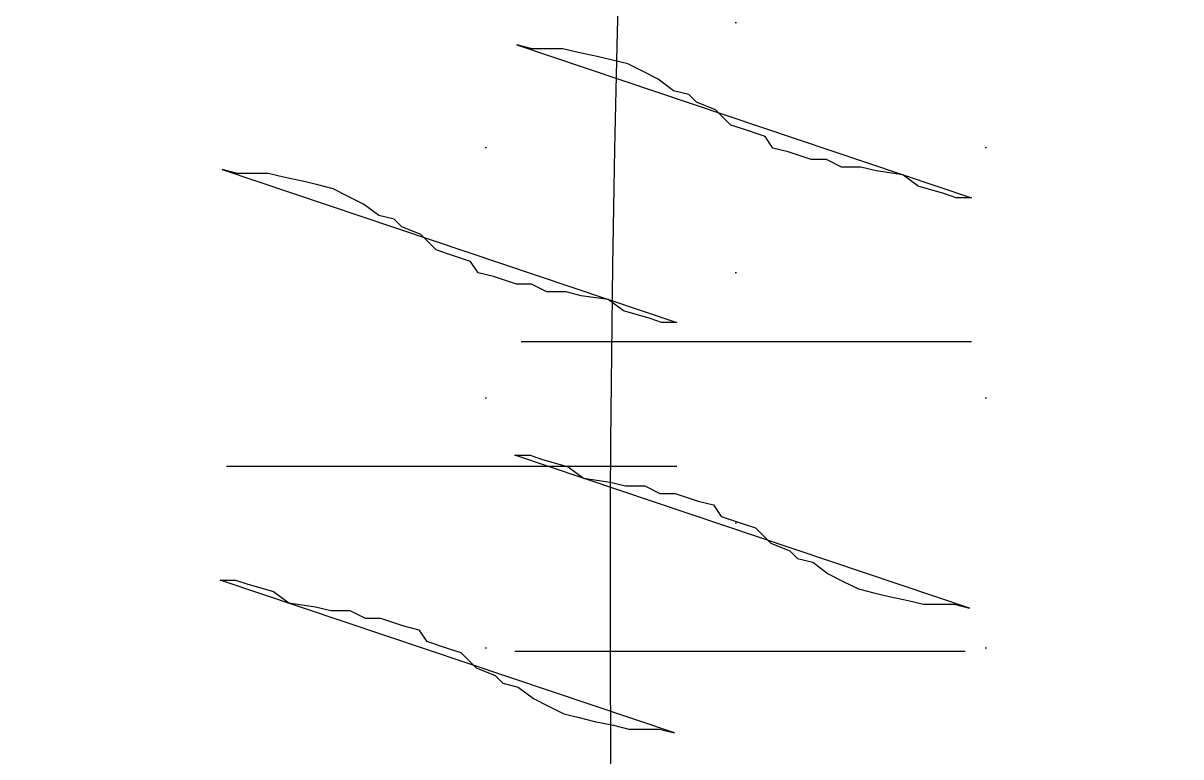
# Model space of a CAD drawing. Extents: x 3694 to 117786, y 20013 to 108631.
# Drawn here: x 25801.6 to 25853.3, y 32170.4 to 32203.2 of the extents above; entities that cross this region are included whole.
import ezdxf

# ---------------------------------------------------------------- set-up
doc = ezdxf.new("R2010")
doc.units = 0
doc.header["$LTSCALE"] = 1000
doc.header["$MEASUREMENT"] = 0
doc.layers.add('家具', color=253, linetype='Continuous')

msp = doc.modelspace()

# ---------------------------------------------------------------- hatches: boundary and pattern name
at = {"layer": '家具'}
h = msp.add_hatch(dxfattribs=at)
h.set_pattern_fill('DOTS', color=8, scale=335.28, angle=-90, style=0)
h.set_pattern_definition([(270, (-1566.307, 12540.708), (-20.955, -10.4775), [0, -20.955])])
edge = h.paths.add_edge_path()
edge.add_spline(control_points=[(25662.777, 31423.875), (25660.953, 31432.931), (25659.17, 31441.962), (25653.734, 31470.369), (25650.301, 31489.66), (25644.358, 31528.062), (25641.902, 31547.102), (25637.306, 31591.673), (25635.43, 31617.278), (25630.671, 31694.982), (25628.646, 31748.087), (25621.734, 31828.789), (25618.792, 31855.841), (25612.716, 31896.461), (25610.413, 31910.007), (25605.131, 31937.078), (25602.127, 31950.665), (25594.767, 31980.141), (25590.333, 31995.866), (25582.625, 32021.996), (25579.416, 32032.546), (25576.24, 32042.985)], knot_values=[0.007594, 0.007594, 0.007594, 0.007594, 1.009332, 1.009332, 3.166904, 3.166904, 5.324476, 5.324476, 8.146714, 8.146714, 13.786985, 13.786985, 16.607121, 16.607121, 18.017189, 18.017189, 19.427256, 19.427256, 21.1184, 21.1184, 22.28816, 22.28816, 22.28816, 22.28816], degree=3, periodic=0)
edge.add_ellipse((27492.811, 32604.789), major_axis=(-1412.244, 1412.244), ratio=1, start_angle=48.557148, end_angle=61.337437, ccw=False)
edge.add_ellipse((27492.811, 32356.958), major_axis=(-1412.244, 1412.244), ratio=1, start_angle=28.662563, end_angle=41.442852, ccw=False)
edge.add_spline(control_points=[(25576.24, 32918.763), (25579.416, 32929.201), (25582.625, 32939.752), (25590.333, 32965.882), (25594.767, 32981.607), (25602.127, 33011.082), (25605.131, 33024.669), (25610.413, 33051.74), (25612.716, 33065.287), (25618.792, 33105.906), (25621.734, 33132.958), (25626.823, 33192.378), (25628.665, 33224.642), (25630.386, 33256.515)], knot_values=[0.007594, 0.007594, 0.007594, 0.007594, 1.177354, 1.177354, 2.868498, 2.868498, 4.278566, 4.278566, 5.688634, 5.688634, 8.508769, 8.508769, 11.917873, 11.917873, 11.917873, 11.917873], degree=3, periodic=0)
edge.add_ellipse((25636.152, 33278.944), major_axis=(16.375, 16.375), ratio=1, start_angle=210.5825, end_angle=224.1965)
edge.add_ellipse((25771.723, 33642.901), major_axis=(-290.107, 290.107), ratio=1, start_angle=115.65651, end_angle=125.45708)
edge.add_ellipse((24991.425, 33119.497), major_axis=(-510.616, 510.616), ratio=1, start_angle=213.721551, end_angle=234.469816, ccw=False)
edge.add_ellipse((21224.429, 32647.692), major_axis=(-3173.046, 3173.046), ratio=1, start_angle=218.357975, end_angle=229.22468, ccw=False)
edge.add_ellipse((24683.472, 31745.345), major_axis=(-756.088, 756.088), ratio=1, start_angle=220.522212, end_angle=246.006973, ccw=False)
edge.add_ellipse((25763.129, 31635.847), major_axis=(-20.775, 20.775), ratio=1, start_angle=-17.314, end_angle=60.6503)
edge.add_ellipse((26021.409, 31879.249), major_axis=(269.526, 269.526), ratio=1, start_angle=176.25132, end_angle=213.93034)
edge.add_ellipse((26296.874, 31659.291), major_axis=(-269.545, 269.545), ratio=1, start_angle=68.84747, end_angle=70.56357)
edge.add_ellipse((26012.173, 29992.039), major_axis=(1063.437, 1063.437), ratio=1, start_angle=47.255077, end_angle=54.694715)
edge.add_ellipse((25808.486, 31263.72), major_axis=(153.102, 153.102), ratio=1, start_angle=58.23516, end_angle=87.29579)
edge = h.paths.add_edge_path()
edge.add_ellipse((25722.494, 31307.444), major_axis=(-59.621, 59.621), ratio=1, start_angle=82.28214, end_angle=111.86653, ccw=False)
edge.add_ellipse((25771.286, 31335.437), major_axis=(99.196, 99.196), ratio=1, start_angle=154.31922, end_angle=169.30677, ccw=False)
edge.add_ellipse((25896.084, 32846.249), major_axis=(1116.039, 1116.039), ratio=1, start_angle=215.621951, end_angle=236.675883)
edge.add_spline(control_points=[(26215.496, 31300.59), (26215.694, 31298.404), (26216.548, 31288.817), (26217.136, 31278.805), (26217.991, 31269.406)], knot_values=[0, 0, 0, 0, 0.241803, 1.05283, 1.05283, 1.05283, 1.05283], degree=3, periodic=0)
edge.add_ellipse((26255.903, 31272.706), major_axis=(-26.909, 26.909), ratio=1, start_angle=49.7272, end_angle=121.2232)
edge.add_ellipse((25925.72, 35279.249), major_axis=(2868.191, 2868.191), ratio=1, start_angle=221.659547, end_angle=229.540688, ccw=False)
edge = h.paths.add_edge_path()
edge.add_ellipse((25722.494, 33654.304), major_axis=(59.621, 59.621), ratio=1, start_angle=68.13347, end_angle=97.71786, ccw=False)
edge.add_ellipse((25925.72, 29682.499), major_axis=(-2868.191, 2868.191), ratio=1, start_angle=310.455896, end_angle=318.340453, ccw=False)
edge.add_ellipse((26256.079, 33689.006), major_axis=(-26.909, 26.909), ratio=1, start_angle=-31.3236, end_angle=40.0165)
edge.add_spline(control_points=[(26218.167, 33692.312), (26217.831, 33688.615), (26217.556, 33685.18), (26217.31, 33681.917)], knot_values=[0, 0, 0, 0, 0.318986, 0.318986, 0.318986, 0.318986], degree=3, periodic=0)
edge.add_ellipse((25787.822, 30136.051), major_axis=(-2525.632, 2525.632), ratio=1, start_angle=-51.906227, end_angle=-42.875408)
edge = h.paths.add_edge_path()
edge.add_ellipse((25936.381, 33218.451), major_axis=(221.162, 221.162), ratio=1, start_angle=249.06802, end_angle=320.144, ccw=False)
edge.add_ellipse((25845.658, 32959.009), major_axis=(-155.448, 155.448), ratio=1, start_angle=155.11893, end_angle=218.17184, ccw=False)
edge.add_ellipse((26469.11, 32583.909), major_axis=(405.324, 405.324), ratio=1, start_angle=117.886425, end_angle=164.473767)
edge.add_ellipse((25759.097, 32002.767), major_axis=(258.823, 258.823), ratio=1, start_angle=319.49374, end_angle=369.80173, ccw=False)
edge.add_ellipse((26033.543, 31769.302), major_axis=(196.089, 196.089), ratio=1, start_angle=323.30763, end_angle=385.96152, ccw=False)
edge.add_ellipse((25947.612, 31313.071), major_axis=(433.678, 433.678), ratio=1, start_angle=340.121822, end_angle=369.018877, ccw=False)
edge.add_ellipse((10815.442, 32429.689), major_axis=(-11109.226, 11109.226), ratio=1, start_angle=221.285609, end_angle=221.8758327, ccw=False)
edge.add_spline(control_points=[(26493.258, 31411.896), (26486.23, 31411.454), (26479.085, 31411.354), (26471.579, 31411.634)], knot_values=[2.29351, 2.29351, 2.29351, 2.29351, 2.979733, 2.979733, 2.979733, 2.979733], degree=3, periodic=0)
edge.add_spline(control_points=[(26471.579, 31411.634), (26467.36, 31411.792), (26456.005, 31412.52), (26440.029, 31414.579), (26443.69, 31428.325), (26439.951, 31432.101), (26437.174, 31433.679)], knot_values=[2.979733, 2.979733, 2.979733, 2.979733, 3.365456, 3.990522, 4.278466, 4.605763, 4.605763, 4.605763, 4.605763], degree=3, periodic=0)
edge.add_spline(control_points=[(26437.174, 31433.679), (26434.388, 31435.261), (26430.808, 31436.41), (26427.229, 31437.558)], knot_values=[4.605763, 4.605763, 4.605763, 4.605763, 4.934211, 4.934211, 4.934211, 4.934211], degree=3, periodic=0)
edge.add_ellipse((26012.173, 29992.039), major_axis=(-1063.437, 1063.437), ratio=1, start_angle=-61.020506, end_angle=-52.795633)
edge.add_ellipse((26083.494, 31751.848), major_axis=(-212.583, 212.583), ratio=1, start_angle=161.18693, end_angle=194.36645)
edge.add_ellipse((26083.397, 31433.228), major_axis=(217.18, 217.18), ratio=1, start_angle=347.58973, end_angle=388.97478)
edge.add_ellipse((25731.362, 31559.842), major_axis=(331.087, 331.087), ratio=1, start_angle=336.10373, end_angle=362.15361)
edge.add_ellipse((26298.481, 31544.487), major_axis=(-308.614, 308.614), ratio=1, start_angle=-10.26045, end_angle=-2.05338)
edge.add_spline(control_points=[(26001.123, 31863.961), (25992.171, 31856.912), (25969.728, 31839.24), (25979.505, 31902.483), (25956.491, 31937.537), (25929.265, 31997.138), (25961.862, 32062.768), (25942.62, 32144.534), (25926.684, 32231.365), (25867.001, 32267.501), (25858.378, 32323.045), (25825.52, 32311.225), (25824.034, 32328.39), (25823.354, 32337.327)], knot_values=[28.726228, 28.726228, 28.726228, 28.726228, 29.65137, 31.045535, 32.970907, 34.80046, 37.537981, 40.132447, 43.737998, 46.299248, 47.538816, 48.20545, 48.984057, 48.984057, 48.984057, 48.984057], degree=3, periodic=0)
edge.add_ellipse((32110.242, 32499.066), major_axis=(-4446.972, 4446.972), ratio=1, start_angle=42.8462664, end_angle=46.4736959, ccw=False)
edge.add_spline(control_points=[(25825.716, 32735.411), (25827.118, 32749.297), (25830.295, 32773.805), (25873.863, 32804.819), (25894.591, 32873.398), (25930.041, 32937.043), (25918.779, 33008.53), (25955.538, 33031.184), (25987.898, 33118.038), (25988.469, 33096.799)], knot_values=[0, 0, 0, 0, 1.426784, 2.507846, 5.446644, 8.794162, 10.36551, 12.195062, 14.476347, 14.476347, 14.476347, 14.476347], degree=3, periodic=0)
edge.add_ellipse((25595.369, 33351.181), major_axis=(-331.087, 331.087), ratio=1, start_angle=192.09233, end_angle=216.81003)
edge.add_ellipse((25910.204, 33553.267), major_axis=(217.18, 217.18), ratio=1, start_angle=253.93898, end_angle=295.32403)
edge.add_ellipse((25981.505, 33242.728), major_axis=(-212.583, 212.583), ratio=1, start_angle=268.54731, end_angle=274.8553)
edge.add_ellipse((26015.71, 34854.622), major_axis=(-983.775, 983.775), ratio=1, start_angle=141.588156, end_angle=151.911973)
edge.add_spline(control_points=[(26420.433, 33523.522), (26425.943, 33525.33), (26431.453, 33527.138), (26434.042, 33530.521)], knot_values=[4.42753, 4.42753, 4.42753, 4.42753, 4.934211, 4.934211, 4.934211, 4.934211], degree=3, periodic=0)
edge.add_ellipse((25941.613, 33650.242), major_axis=(-358.343, 358.343), ratio=1, start_angle=172.18363, end_angle=211.33518, ccw=False)
h = msp.add_hatch(dxfattribs=at)
h.set_pattern_fill('DOTS', color=8, scale=178.816, angle=-90, style=0)
h.set_pattern_definition([(90, (9862.895, 42244.804), (-11.176, 5.588), [0, -11.176])])
edge = h.paths.add_edge_path(flags=17)
edge.add_ellipse((25770.758, 31940.747), major_axis=(23.26, 23.26), ratio=1, start_angle=292.7744, end_angle=342.5706, ccw=False)
edge.add_ellipse((25877.721, 31891.933), major_axis=(-59.905, 59.905), ratio=1, start_angle=-24.16555, end_angle=19.57519, ccw=False)
edge.add_ellipse((25835.654, 31926.067), major_axis=(32.95, 32.95), ratio=1, start_angle=30.1589, end_angle=95.0784)
edge = h.paths.add_edge_path(flags=17)
edge.add_ellipse((26526.175, 32025.563), major_axis=(481.375, 481.375), ratio=1, start_angle=138.853074, end_angle=139.587726)
edge.add_ellipse((25901.269, 31959.734), major_axis=(38.8, 38.8), ratio=1, start_angle=51.5394, end_angle=123.0337, ccw=False)
edge.add_ellipse((25893.156, 32035.561), major_axis=(15.128, 15.128), ratio=1, start_angle=92.9898, end_angle=229.9978, ccw=False)
edge.add_ellipse((25937.708, 31982.137), major_axis=(-64.198, 64.198), ratio=1, start_angle=-3.25647, end_angle=46.46506)
edge = h.paths.add_edge_path()
edge.add_ellipse((26109.749, 31957.636), major_axis=(-242.037, 242.037), ratio=1, start_angle=51.85022, end_angle=101.46058)
edge.add_spline(control_points=[(25920.629, 31672.333), (25928.571, 31665.752), (25938.677, 31657.376), (25947.264, 31663.005), (25948.987, 31664.594)], knot_values=[0, 0, 0, 0, 1.422385, 1.810205, 1.810205, 1.810205, 1.810205], degree=3, periodic=0)
edge.add_ellipse((26526.175, 32025.563), major_axis=(481.375, 481.375), ratio=1, start_angle=162.428635, end_angle=167.021492, ccw=False)
edge.add_ellipse((26083.138, 31971.614), major_axis=(216.102, 216.102), ratio=1, start_angle=142.0668, end_angle=193.16545, ccw=False)
edge.add_ellipse((26237.106, 32036.468), major_axis=(-331.349, 331.349), ratio=1, start_angle=14.74345, end_angle=57.62897, ccw=False)
edge.add_ellipse((26826.756, 32177.301), major_axis=(706.377, 706.377), ratio=1, start_angle=126.922376, end_angle=129.52687, ccw=False)
edge.add_spline(control_points=[(25837.699, 32317.671), (25833.979, 32317.836), (25822.702, 32315.676), (25819.811, 32303.983), (25817.86, 32296.089)], knot_values=[0, 0, 0, 0, 0.581976, 1.791185, 1.791185, 1.791185, 1.791185], degree=3, periodic=0)
edge.add_ellipse((26267.7, 32046.536), major_axis=(-363.754, 363.754), ratio=1, start_angle=15.98022, end_angle=59.60644)
edge = h.paths.add_edge_path()
edge.add_spline(control_points=[(25861.653, 32298.016), (25857.774, 32305.021), (25852.381, 32314.759), (25840.884, 32317.529), (25837.699, 32317.671)], knot_values=[1.791185, 1.791185, 1.791185, 1.791185, 3.069002, 3.567392, 3.567392, 3.567392, 3.567392], degree=3, periodic=0)
edge.add_ellipse((26826.756, 32177.301), major_axis=(-706.377, 706.377), ratio=1, start_angle=36.922376, end_angle=39.52687)
edge.add_ellipse((25526.807, 32018.323), major_axis=(-281.069, 281.069), ratio=1, start_angle=221.0682, end_angle=264.76642, ccw=False)
edge.add_ellipse((25520.806, 31853.573), major_axis=(-300.796, 300.796), ratio=1, start_angle=205.55674, end_angle=243.85776, ccw=False)
edge.add_ellipse((26526.175, 32025.563), major_axis=(481.375, 481.375), ratio=1, start_angle=162.428635, end_angle=167.021492)
edge.add_spline(control_points=[(25948.987, 31664.594), (25951.602, 31667.007), (25958.73, 31677.025), (25961.856, 31686.854), (25963.954, 31693.448)], knot_values=[1.810205, 1.810205, 1.810205, 1.810205, 2.398758, 3.598447, 3.598447, 3.598447, 3.598447], degree=3, periodic=0)
edge.add_ellipse((25593.651, 31811.451), major_axis=(-274.817, 274.817), ratio=1, start_angle=207.32467, end_angle=252.14849)
edge.add_ellipse((25649.199, 32080.136), major_axis=(-215.184, 215.184), ratio=1, start_angle=207.53249, end_angle=270.7223)

# ---------------------------------------------------------------- linework, layer by layer
at = {"layer": '家具', "color": 8, "linetype": 'Continuous'}
for p, q in [((25824.31, 32202.01, 0), (25823.627, 32202.181, 0)), ((25823.627, 32202.181, 0), (25843.947, 32195.351, 0)), ((25824.31, 32202.01, 0), (25823.627, 32202.181, 0)), ((25823.627, 32202.181, 0), (25843.947, 32195.351, 0)), ((25824.31, 32202.01, 0), (25823.627, 32202.181, 0)), ((25823.627, 32202.181, 0), (25843.947, 32195.351, 0)), ((25824.31, 32202.01, 0), (25823.627, 32202.181, 0)), ((25823.627, 32202.181, 0), (25843.947, 32195.351, 0)), ((25824.993, 32202.01, 0), (25824.31, 32202.01, 0)), ((25824.993, 32202.01, 0), (25824.31, 32202.01, 0)), ((25824.993, 32202.01, 0), (25824.31, 32202.01, 0)), ((25824.993, 32202.01, 0), (25824.31, 32202.01, 0)), ((25825.676, 32202.01, 0), (25824.993, 32202.01, 0)), ((25825.676, 32202.01, 0), (25824.993, 32202.01, 0)), ((25825.676, 32202.01, 0), (25824.993, 32202.01, 0)), ((25825.676, 32202.01, 0), (25824.993, 32202.01, 0)), ((25826.359, 32201.839, 0), (25825.676, 32202.01, 0)), ((25826.359, 32201.839, 0), (25825.676, 32202.01, 0)), ((25826.359, 32201.839, 0), (25825.676, 32202.01, 0)), ((25826.359, 32201.839, 0), (25825.676, 32202.01, 0)), ((25827.213, 32201.668, 0), (25826.359, 32201.839, 0)), ((25827.213, 32201.668, 0), (25826.359, 32201.839, 0)), ((25827.213, 32201.668, 0), (25826.359, 32201.839, 0)), ((25827.213, 32201.668, 0), (25826.359, 32201.839, 0)), ((25827.896, 32201.497, 0), (25827.213, 32201.668, 0)), ((25827.896, 32201.497, 0), (25827.213, 32201.668, 0)), ((25827.896, 32201.497, 0), (25827.213, 32201.668, 0)), ((25827.896, 32201.497, 0), (25827.213, 32201.668, 0)), ((25828.579, 32201.327, 0), (25827.896, 32201.497, 0)), ((25828.579, 32201.327, 0), (25827.896, 32201.497, 0)), ((25828.579, 32201.327, 0), (25827.896, 32201.497, 0)), ((25828.579, 32201.327, 0), (25827.896, 32201.497, 0)), ((25829.262, 32200.985, 0), (25828.579, 32201.327, 0)), ((25829.262, 32200.985, 0), (25828.579, 32201.327, 0)), ((25829.262, 32200.985, 0), (25828.579, 32201.327, 0)), ((25829.262, 32200.985, 0), (25828.579, 32201.327, 0)), ((25829.945, 32200.644, 0), (25829.262, 32200.985, 0)), ((25829.945, 32200.644, 0), (25829.262, 32200.985, 0)), ((25829.945, 32200.644, 0), (25829.262, 32200.985, 0)), ((25829.945, 32200.644, 0), (25829.262, 32200.985, 0)), ((25830.628, 32200.131, 0), (25829.945, 32200.644, 0)), ((25830.628, 32200.131, 0), (25829.945, 32200.644, 0)), ((25830.628, 32200.131, 0), (25829.945, 32200.644, 0)), ((25830.628, 32200.131, 0), (25829.945, 32200.644, 0)), ((25831.311, 32199.961, 0), (25830.628, 32200.131, 0)), ((25831.311, 32199.961, 0), (25830.628, 32200.131, 0)), ((25831.311, 32199.961, 0), (25830.628, 32200.131, 0)), ((25831.311, 32199.961, 0), (25830.628, 32200.131, 0)), ((25831.653, 32199.619, 0), (25831.311, 32199.961, 0)), ((25831.653, 32199.619, 0), (25831.311, 32199.961, 0)), ((25831.653, 32199.619, 0), (25831.311, 32199.961, 0)), ((25831.653, 32199.619, 0), (25831.311, 32199.961, 0)), ((25832.507, 32199.277, 0), (25831.653, 32199.619, 0)), ((25832.507, 32199.277, 0), (25831.653, 32199.619, 0)), ((25832.507, 32199.277, 0), (25831.653, 32199.619, 0)), ((25832.507, 32199.277, 0), (25831.653, 32199.619, 0)), ((25833.19, 32198.594, 0), (25832.507, 32199.277, 0)), ((25833.19, 32198.594, 0), (25832.507, 32199.277, 0)), ((25833.19, 32198.594, 0), (25832.507, 32199.277, 0)), ((25833.19, 32198.594, 0), (25832.507, 32199.277, 0)), ((25833.702, 32198.424, 0), (25833.19, 32198.594, 0)), ((25833.702, 32198.424, 0), (25833.19, 32198.594, 0)), ((25833.702, 32198.424, 0), (25833.19, 32198.594, 0)), ((25833.702, 32198.424, 0), (25833.19, 32198.594, 0)), ((25834.726, 32198.082, 0), (25833.702, 32198.424, 0)), ((25834.726, 32198.082, 0), (25833.702, 32198.424, 0)), ((25834.726, 32198.082, 0), (25833.702, 32198.424, 0)), ((25834.726, 32198.082, 0), (25833.702, 32198.424, 0)), ((25835.067, 32197.57, 0), (25834.726, 32198.082, 0)), ((25835.067, 32197.57, 0), (25834.726, 32198.082, 0)), ((25835.067, 32197.57, 0), (25834.726, 32198.082, 0)), ((25835.067, 32197.57, 0), (25834.726, 32198.082, 0)), ((25835.75, 32197.399, 0), (25835.067, 32197.57, 0)), ((25835.75, 32197.399, 0), (25835.067, 32197.57, 0)), ((25835.75, 32197.399, 0), (25835.067, 32197.57, 0)), ((25835.75, 32197.399, 0), (25835.067, 32197.57, 0)), ((25836.775, 32197.057, 0), (25835.75, 32197.399, 0)), ((25836.775, 32197.057, 0), (25835.75, 32197.399, 0)), ((25836.775, 32197.057, 0), (25835.75, 32197.399, 0)), ((25836.775, 32197.057, 0), (25835.75, 32197.399, 0)), ((25837.458, 32197.057, 0), (25836.775, 32197.057, 0)), ((25837.458, 32197.057, 0), (25836.775, 32197.057, 0)), ((25837.458, 32197.057, 0), (25836.775, 32197.057, 0)), ((25837.458, 32197.057, 0), (25836.775, 32197.057, 0)), ((25838.141, 32196.717, 0), (25837.458, 32197.057, 0)), ((25838.141, 32196.717, 0), (25837.458, 32197.057, 0)), ((25838.141, 32196.717, 0), (25837.458, 32197.057, 0)), ((25838.141, 32196.717, 0), (25837.458, 32197.057, 0)), ((25811.135, 32196.433, 0), (25810.452, 32196.604, 0)), ((25810.452, 32196.604, 0), (25830.773, 32189.774, 0)), ((25811.135, 32196.433, 0), (25810.452, 32196.604, 0)), ((25810.452, 32196.604, 0), (25830.773, 32189.774, 0)), ((25811.135, 32196.433, 0), (25810.452, 32196.604, 0)), ((25810.452, 32196.604, 0), (25830.773, 32189.774, 0)), ((25811.135, 32196.433, 0), (25810.452, 32196.604, 0)), ((25810.452, 32196.604, 0), (25830.773, 32189.774, 0)), ((25811.818, 32196.433, 0), (25811.135, 32196.433, 0)), ((25811.818, 32196.433, 0), (25811.135, 32196.433, 0)), ((25811.818, 32196.433, 0), (25811.135, 32196.433, 0)), ((25811.818, 32196.433, 0), (25811.135, 32196.433, 0)), ((25812.501, 32196.433, 0), (25811.818, 32196.433, 0)), ((25812.501, 32196.433, 0), (25811.818, 32196.433, 0)), ((25812.501, 32196.433, 0), (25811.818, 32196.433, 0)), ((25812.501, 32196.433, 0), (25811.818, 32196.433, 0)), ((25813.184, 32196.263, 0), (25812.501, 32196.433, 0)), ((25813.184, 32196.263, 0), (25812.501, 32196.433, 0)), ((25813.184, 32196.263, 0), (25812.501, 32196.433, 0)), ((25813.184, 32196.263, 0), (25812.501, 32196.433, 0)), ((25838.995, 32196.717, 0), (25838.141, 32196.717, 0)), ((25838.995, 32196.717, 0), (25838.141, 32196.717, 0)), ((25838.995, 32196.717, 0), (25838.141, 32196.717, 0)), ((25838.995, 32196.717, 0), (25838.141, 32196.717, 0)), ((25839.678, 32196.546, 0), (25838.995, 32196.717, 0)), ((25839.678, 32196.546, 0), (25838.995, 32196.717, 0)), ((25839.678, 32196.546, 0), (25838.995, 32196.717, 0)), ((25839.678, 32196.546, 0), (25838.995, 32196.717, 0)), ((25840.873, 32196.375, 0), (25839.678, 32196.546, 0)), ((25840.873, 32196.375, 0), (25839.678, 32196.546, 0)), ((25840.873, 32196.375, 0), (25839.678, 32196.546, 0)), ((25840.873, 32196.375, 0), (25839.678, 32196.546, 0)), ((25814.038, 32196.092, 0), (25813.184, 32196.263, 0)), ((25814.038, 32196.092, 0), (25813.184, 32196.263, 0)), ((25814.038, 32196.092, 0), (25813.184, 32196.263, 0)), ((25814.038, 32196.092, 0), (25813.184, 32196.263, 0)), ((25814.721, 32195.921, 0), (25814.038, 32196.092, 0)), ((25814.721, 32195.921, 0), (25814.038, 32196.092, 0)), ((25814.721, 32195.921, 0), (25814.038, 32196.092, 0)), ((25814.721, 32195.921, 0), (25814.038, 32196.092, 0)), ((25815.404, 32195.75, 0), (25814.721, 32195.921, 0)), ((25815.404, 32195.75, 0), (25814.721, 32195.921, 0)), ((25815.404, 32195.75, 0), (25814.721, 32195.921, 0)), ((25815.404, 32195.75, 0), (25814.721, 32195.921, 0)), ((25841.557, 32195.863, 0), (25840.873, 32196.375, 0)), ((25841.557, 32195.863, 0), (25840.873, 32196.375, 0)), ((25841.557, 32195.863, 0), (25840.873, 32196.375, 0)), ((25841.557, 32195.863, 0), (25840.873, 32196.375, 0)), ((25816.087, 32195.409, 0), (25815.404, 32195.75, 0)), ((25816.087, 32195.409, 0), (25815.404, 32195.75, 0)), ((25816.087, 32195.409, 0), (25815.404, 32195.75, 0)), ((25816.087, 32195.409, 0), (25815.404, 32195.75, 0)), ((25816.771, 32195.067, 0), (25816.087, 32195.409, 0)), ((25816.771, 32195.067, 0), (25816.087, 32195.409, 0)), ((25816.771, 32195.067, 0), (25816.087, 32195.409, 0)), ((25816.771, 32195.067, 0), (25816.087, 32195.409, 0)), ((25842.752, 32195.521, 0), (25841.557, 32195.863, 0)), ((25842.752, 32195.521, 0), (25841.557, 32195.863, 0)), ((25842.752, 32195.521, 0), (25841.557, 32195.863, 0)), ((25842.752, 32195.521, 0), (25841.557, 32195.863, 0)), ((25843.264, 32195.351, 0), (25842.752, 32195.521, 0)), ((25843.264, 32195.351, 0), (25842.752, 32195.521, 0)), ((25843.264, 32195.351, 0), (25842.752, 32195.521, 0)), ((25843.264, 32195.351, 0), (25842.752, 32195.521, 0)), ((25817.454, 32194.555, 0), (25816.771, 32195.067, 0)), ((25817.454, 32194.555, 0), (25816.771, 32195.067, 0)), ((25817.454, 32194.555, 0), (25816.771, 32195.067, 0)), ((25817.454, 32194.555, 0), (25816.771, 32195.067, 0)), ((25843.947, 32195.351, 0), (25843.264, 32195.351, 0)), ((25843.947, 32195.351, 0), (25843.264, 32195.351, 0)), ((25843.947, 32195.351, 0), (25843.264, 32195.351, 0)), ((25843.947, 32195.351, 0), (25843.264, 32195.351, 0)), ((25818.137, 32194.384, 0), (25817.454, 32194.555, 0)), ((25818.137, 32194.384, 0), (25817.454, 32194.555, 0)), ((25818.137, 32194.384, 0), (25817.454, 32194.555, 0)), ((25818.137, 32194.384, 0), (25817.454, 32194.555, 0)), ((25818.478, 32194.043, 0), (25818.137, 32194.384, 0)), ((25818.478, 32194.043, 0), (25818.137, 32194.384, 0)), ((25818.478, 32194.043, 0), (25818.137, 32194.384, 0)), ((25818.478, 32194.043, 0), (25818.137, 32194.384, 0)), ((25819.332, 32193.701, 0), (25818.478, 32194.043, 0)), ((25819.332, 32193.701, 0), (25818.478, 32194.043, 0)), ((25819.332, 32193.701, 0), (25818.478, 32194.043, 0)), ((25819.332, 32193.701, 0), (25818.478, 32194.043, 0)), ((25820.015, 32193.018, 0), (25819.332, 32193.701, 0)), ((25820.015, 32193.018, 0), (25819.332, 32193.701, 0)), ((25820.015, 32193.018, 0), (25819.332, 32193.701, 0)), ((25820.015, 32193.018, 0), (25819.332, 32193.701, 0)), ((25820.527, 32192.847, 0), (25820.015, 32193.018, 0)), ((25820.527, 32192.847, 0), (25820.015, 32193.018, 0)), ((25820.527, 32192.847, 0), (25820.015, 32193.018, 0)), ((25820.527, 32192.847, 0), (25820.015, 32193.018, 0)), ((25821.551, 32192.506, 0), (25820.527, 32192.847, 0)), ((25821.551, 32192.506, 0), (25820.527, 32192.847, 0)), ((25821.551, 32192.506, 0), (25820.527, 32192.847, 0)), ((25821.551, 32192.506, 0), (25820.527, 32192.847, 0)), ((25821.893, 32191.993, 0), (25821.551, 32192.506, 0)), ((25821.893, 32191.993, 0), (25821.551, 32192.506, 0)), ((25821.893, 32191.993, 0), (25821.551, 32192.506, 0)), ((25821.893, 32191.993, 0), (25821.551, 32192.506, 0)), ((25822.576, 32191.823, 0), (25821.893, 32191.993, 0)), ((25822.576, 32191.823, 0), (25821.893, 32191.993, 0)), ((25822.576, 32191.823, 0), (25821.893, 32191.993, 0)), ((25822.576, 32191.823, 0), (25821.893, 32191.993, 0)), ((25823.6, 32191.481, 0), (25822.576, 32191.823, 0)), ((25823.6, 32191.481, 0), (25822.576, 32191.823, 0)), ((25823.6, 32191.481, 0), (25822.576, 32191.823, 0)), ((25823.6, 32191.481, 0), (25822.576, 32191.823, 0)), ((25824.283, 32191.481, 0), (25823.6, 32191.481, 0)), ((25824.283, 32191.481, 0), (25823.6, 32191.481, 0)), ((25824.283, 32191.481, 0), (25823.6, 32191.481, 0)), ((25824.283, 32191.481, 0), (25823.6, 32191.481, 0)), ((25824.967, 32191.14, 0), (25824.283, 32191.481, 0)), ((25824.967, 32191.14, 0), (25824.283, 32191.481, 0)), ((25824.967, 32191.14, 0), (25824.283, 32191.481, 0)), ((25824.967, 32191.14, 0), (25824.283, 32191.481, 0)), ((25825.82, 32191.14, 0), (25824.967, 32191.14, 0)), ((25825.82, 32191.14, 0), (25824.967, 32191.14, 0)), ((25825.82, 32191.14, 0), (25824.967, 32191.14, 0)), ((25825.82, 32191.14, 0), (25824.967, 32191.14, 0)), ((25826.503, 32190.97, 0), (25825.82, 32191.14, 0)), ((25826.503, 32190.97, 0), (25825.82, 32191.14, 0)), ((25826.503, 32190.97, 0), (25825.82, 32191.14, 0)), ((25826.503, 32190.97, 0), (25825.82, 32191.14, 0)), ((25827.699, 32190.799, 0), (25826.503, 32190.97, 0)), ((25827.699, 32190.799, 0), (25826.503, 32190.97, 0)), ((25827.699, 32190.799, 0), (25826.503, 32190.97, 0)), ((25827.699, 32190.799, 0), (25826.503, 32190.97, 0)), ((25828.382, 32190.287, 0), (25827.699, 32190.799, 0)), ((25828.382, 32190.287, 0), (25827.699, 32190.799, 0)), ((25828.382, 32190.287, 0), (25827.699, 32190.799, 0)), ((25828.382, 32190.287, 0), (25827.699, 32190.799, 0)), ((25829.577, 32189.945, 0), (25828.382, 32190.287, 0)), ((25829.577, 32189.945, 0), (25828.382, 32190.287, 0)), ((25829.577, 32189.945, 0), (25828.382, 32190.287, 0)), ((25829.577, 32189.945, 0), (25828.382, 32190.287, 0)), ((25830.09, 32189.774, 0), (25829.577, 32189.945, 0)), ((25830.09, 32189.774, 0), (25829.577, 32189.945, 0)), ((25830.09, 32189.774, 0), (25829.577, 32189.945, 0)), ((25830.09, 32189.774, 0), (25829.577, 32189.945, 0)), ((25830.773, 32189.774, 0), (25830.09, 32189.774, 0)), ((25830.773, 32189.774, 0), (25830.09, 32189.774, 0)), ((25830.773, 32189.774, 0), (25830.09, 32189.774, 0)), ((25830.773, 32189.774, 0), (25830.09, 32189.774, 0)), ((25823.815, 32188.923, 0), (25843.947, 32188.923, 0)), ((25823.815, 32188.923, 0), (25843.947, 32188.923, 0)), ((25823.815, 32188.923, 0), (25843.947, 32188.923, 0)), ((25823.815, 32188.923, 0), (25843.947, 32188.923, 0)), ((25823.531, 32183.837, 0), (25824.214, 32183.837, 0)), ((25843.851, 32177.007, 0), (25823.531, 32183.837, 0)), ((25823.531, 32183.837, 0), (25824.214, 32183.837, 0)), ((25843.851, 32177.007, 0), (25823.531, 32183.837, 0)), ((25823.531, 32183.837, 0), (25824.214, 32183.837, 0)), ((25843.851, 32177.007, 0), (25823.531, 32183.837, 0)), ((25823.531, 32183.837, 0), (25824.214, 32183.837, 0)), ((25843.851, 32177.007, 0), (25823.531, 32183.837, 0)), ((25824.214, 32183.837, 0), (25824.726, 32183.666, 0)), ((25824.214, 32183.837, 0), (25824.726, 32183.666, 0)), ((25824.214, 32183.837, 0), (25824.726, 32183.666, 0)), ((25824.214, 32183.837, 0), (25824.726, 32183.666, 0)), ((25824.726, 32183.666, 0), (25825.922, 32183.324, 0)), ((25824.726, 32183.666, 0), (25825.922, 32183.324, 0)), ((25824.726, 32183.666, 0), (25825.922, 32183.324, 0)), ((25824.726, 32183.666, 0), (25825.922, 32183.324, 0)), ((25810.641, 32183.347, 0), (25830.773, 32183.347, 0)), ((25810.641, 32183.347, 0), (25830.773, 32183.347, 0)), ((25810.641, 32183.347, 0), (25830.773, 32183.347, 0)), ((25810.641, 32183.347, 0), (25830.773, 32183.347, 0)), ((25825.922, 32183.324, 0), (25826.605, 32182.812, 0)), ((25825.922, 32183.324, 0), (25826.605, 32182.812, 0)), ((25825.922, 32183.324, 0), (25826.605, 32182.812, 0)), ((25825.922, 32183.324, 0), (25826.605, 32182.812, 0)), ((25826.605, 32182.812, 0), (25827.799, 32182.641, 0)), ((25826.605, 32182.812, 0), (25827.799, 32182.641, 0)), ((25826.605, 32182.812, 0), (25827.799, 32182.641, 0)), ((25826.605, 32182.812, 0), (25827.799, 32182.641, 0)), ((25827.799, 32182.641, 0), (25828.482, 32182.471, 0)), ((25827.799, 32182.641, 0), (25828.482, 32182.471, 0)), ((25827.799, 32182.641, 0), (25828.482, 32182.471, 0)), ((25827.799, 32182.641, 0), (25828.482, 32182.471, 0)), ((25828.482, 32182.471, 0), (25829.336, 32182.471, 0)), ((25828.482, 32182.471, 0), (25829.336, 32182.471, 0)), ((25828.482, 32182.471, 0), (25829.336, 32182.471, 0)), ((25828.482, 32182.471, 0), (25829.336, 32182.471, 0)), ((25829.336, 32182.471, 0), (25830.019, 32182.13, 0)), ((25829.336, 32182.471, 0), (25830.019, 32182.13, 0)), ((25829.336, 32182.471, 0), (25830.019, 32182.13, 0)), ((25829.336, 32182.471, 0), (25830.019, 32182.13, 0)), ((25830.019, 32182.13, 0), (25830.702, 32182.13, 0)), ((25830.019, 32182.13, 0), (25830.702, 32182.13, 0)), ((25830.019, 32182.13, 0), (25830.702, 32182.13, 0)), ((25830.019, 32182.13, 0), (25830.702, 32182.13, 0)), ((25830.702, 32182.13, 0), (25831.727, 32181.788, 0)), ((25830.702, 32182.13, 0), (25831.727, 32181.788, 0)), ((25830.702, 32182.13, 0), (25831.727, 32181.788, 0)), ((25830.702, 32182.13, 0), (25831.727, 32181.788, 0)), ((25831.727, 32181.788, 0), (25832.41, 32181.618, 0)), ((25831.727, 32181.788, 0), (25832.41, 32181.618, 0)), ((25831.727, 32181.788, 0), (25832.41, 32181.618, 0)), ((25831.727, 32181.788, 0), (25832.41, 32181.618, 0)), ((25832.41, 32181.618, 0), (25832.752, 32181.105, 0)), ((25832.41, 32181.618, 0), (25832.752, 32181.105, 0)), ((25832.41, 32181.618, 0), (25832.752, 32181.105, 0)), ((25832.41, 32181.618, 0), (25832.752, 32181.105, 0)), ((25832.752, 32181.105, 0), (25833.776, 32180.764, 0)), ((25832.752, 32181.105, 0), (25833.776, 32180.764, 0)), ((25832.752, 32181.105, 0), (25833.776, 32180.764, 0)), ((25832.752, 32181.105, 0), (25833.776, 32180.764, 0)), ((25833.776, 32180.764, 0), (25834.289, 32180.593, 0)), ((25833.776, 32180.764, 0), (25834.289, 32180.593, 0)), ((25833.776, 32180.764, 0), (25834.289, 32180.593, 0)), ((25833.776, 32180.764, 0), (25834.289, 32180.593, 0)), ((25834.289, 32180.593, 0), (25834.972, 32179.91, 0)), ((25834.289, 32180.593, 0), (25834.972, 32179.91, 0)), ((25834.289, 32180.593, 0), (25834.972, 32179.91, 0)), ((25834.289, 32180.593, 0), (25834.972, 32179.91, 0)), ((25834.972, 32179.91, 0), (25835.826, 32179.568, 0)), ((25834.972, 32179.91, 0), (25835.826, 32179.568, 0)), ((25834.972, 32179.91, 0), (25835.826, 32179.568, 0)), ((25834.972, 32179.91, 0), (25835.826, 32179.568, 0)), ((25835.826, 32179.568, 0), (25836.167, 32179.227, 0)), ((25835.826, 32179.568, 0), (25836.167, 32179.227, 0)), ((25835.826, 32179.568, 0), (25836.167, 32179.227, 0)), ((25835.826, 32179.568, 0), (25836.167, 32179.227, 0)), ((25836.167, 32179.227, 0), (25836.85, 32179.056, 0)), ((25836.167, 32179.227, 0), (25836.85, 32179.056, 0)), ((25836.167, 32179.227, 0), (25836.85, 32179.056, 0)), ((25836.167, 32179.227, 0), (25836.85, 32179.056, 0)), ((25836.85, 32179.056, 0), (25837.533, 32178.544, 0)), ((25836.85, 32179.056, 0), (25837.533, 32178.544, 0)), ((25836.85, 32179.056, 0), (25837.533, 32178.544, 0)), ((25836.85, 32179.056, 0), (25837.533, 32178.544, 0)), ((25837.533, 32178.544, 0), (25838.216, 32178.202, 0)), ((25837.533, 32178.544, 0), (25838.216, 32178.202, 0)), ((25837.533, 32178.544, 0), (25838.216, 32178.202, 0)), ((25837.533, 32178.544, 0), (25838.216, 32178.202, 0)), ((25810.356, 32178.26, 0), (25811.039, 32178.26, 0)), ((25830.676, 32171.43, 0), (25810.356, 32178.26, 0)), ((25810.356, 32178.26, 0), (25811.039, 32178.26, 0)), ((25830.676, 32171.43, 0), (25810.356, 32178.26, 0)), ((25810.356, 32178.26, 0), (25811.039, 32178.26, 0)), ((25830.676, 32171.43, 0), (25810.356, 32178.26, 0)), ((25810.356, 32178.26, 0), (25811.039, 32178.26, 0)), ((25830.676, 32171.43, 0), (25810.356, 32178.26, 0)), ((25811.039, 32178.26, 0), (25811.552, 32178.09, 0)), ((25811.039, 32178.26, 0), (25811.552, 32178.09, 0)), ((25811.039, 32178.26, 0), (25811.552, 32178.09, 0)), ((25811.039, 32178.26, 0), (25811.552, 32178.09, 0)), ((25811.552, 32178.09, 0), (25812.747, 32177.748, 0)), ((25811.552, 32178.09, 0), (25812.747, 32177.748, 0)), ((25811.552, 32178.09, 0), (25812.747, 32177.748, 0)), ((25811.552, 32178.09, 0), (25812.747, 32177.748, 0)), ((25838.216, 32178.202, 0), (25838.899, 32177.861, 0)), ((25838.216, 32178.202, 0), (25838.899, 32177.861, 0)), ((25838.216, 32178.202, 0), (25838.899, 32177.861, 0)), ((25838.216, 32178.202, 0), (25838.899, 32177.861, 0)), ((25838.899, 32177.861, 0), (25839.582, 32177.69, 0)), ((25838.899, 32177.861, 0), (25839.582, 32177.69, 0)), ((25838.899, 32177.861, 0), (25839.582, 32177.69, 0)), ((25838.899, 32177.861, 0), (25839.582, 32177.69, 0)), ((25812.747, 32177.748, 0), (25813.43, 32177.236, 0)), ((25812.747, 32177.748, 0), (25813.43, 32177.236, 0)), ((25812.747, 32177.748, 0), (25813.43, 32177.236, 0)), ((25812.747, 32177.748, 0), (25813.43, 32177.236, 0)), ((25839.582, 32177.69, 0), (25840.266, 32177.519, 0)), ((25839.582, 32177.69, 0), (25840.266, 32177.519, 0)), ((25839.582, 32177.69, 0), (25840.266, 32177.519, 0)), ((25839.582, 32177.69, 0), (25840.266, 32177.519, 0)), ((25840.266, 32177.519, 0), (25841.118, 32177.348, 0)), ((25840.266, 32177.519, 0), (25841.118, 32177.348, 0)), ((25840.266, 32177.519, 0), (25841.118, 32177.348, 0)), ((25840.266, 32177.519, 0), (25841.118, 32177.348, 0)), ((25841.118, 32177.348, 0), (25841.802, 32177.178, 0)), ((25841.118, 32177.348, 0), (25841.802, 32177.178, 0)), ((25841.118, 32177.348, 0), (25841.802, 32177.178, 0)), ((25841.118, 32177.348, 0), (25841.802, 32177.178, 0)), ((25813.43, 32177.236, 0), (25814.625, 32177.065, 0)), ((25813.43, 32177.236, 0), (25814.625, 32177.065, 0)), ((25813.43, 32177.236, 0), (25814.625, 32177.065, 0)), ((25813.43, 32177.236, 0), (25814.625, 32177.065, 0)), ((25814.625, 32177.065, 0), (25815.308, 32176.894, 0)), ((25814.625, 32177.065, 0), (25815.308, 32176.894, 0)), ((25814.625, 32177.065, 0), (25815.308, 32176.894, 0)), ((25814.625, 32177.065, 0), (25815.308, 32176.894, 0)), ((25815.308, 32176.894, 0), (25816.162, 32176.894, 0)), ((25815.308, 32176.894, 0), (25816.162, 32176.894, 0)), ((25815.308, 32176.894, 0), (25816.162, 32176.894, 0)), ((25815.308, 32176.894, 0), (25816.162, 32176.894, 0)), ((25816.162, 32176.894, 0), (25816.845, 32176.553, 0)), ((25816.162, 32176.894, 0), (25816.845, 32176.553, 0)), ((25816.162, 32176.894, 0), (25816.845, 32176.553, 0)), ((25816.162, 32176.894, 0), (25816.845, 32176.553, 0)), ((25841.802, 32177.178, 0), (25842.485, 32177.178, 0)), ((25841.802, 32177.178, 0), (25842.485, 32177.178, 0)), ((25841.802, 32177.178, 0), (25842.485, 32177.178, 0)), ((25841.802, 32177.178, 0), (25842.485, 32177.178, 0)), ((25842.485, 32177.178, 0), (25843.168, 32177.178, 0)), ((25842.485, 32177.178, 0), (25843.168, 32177.178, 0)), ((25842.485, 32177.178, 0), (25843.168, 32177.178, 0)), ((25842.485, 32177.178, 0), (25843.168, 32177.178, 0)), ((25843.168, 32177.178, 0), (25843.851, 32177.007, 0)), ((25843.168, 32177.178, 0), (25843.851, 32177.007, 0)), ((25843.168, 32177.178, 0), (25843.851, 32177.007, 0)), ((25843.168, 32177.178, 0), (25843.851, 32177.007, 0)), ((25816.845, 32176.553, 0), (25817.528, 32176.553, 0)), ((25816.845, 32176.553, 0), (25817.528, 32176.553, 0)), ((25816.845, 32176.553, 0), (25817.528, 32176.553, 0)), ((25816.845, 32176.553, 0), (25817.528, 32176.553, 0)), ((25817.528, 32176.553, 0), (25818.552, 32176.212, 0)), ((25817.528, 32176.553, 0), (25818.552, 32176.212, 0)), ((25817.528, 32176.553, 0), (25818.552, 32176.212, 0)), ((25817.528, 32176.553, 0), (25818.552, 32176.212, 0)), ((25818.552, 32176.212, 0), (25819.235, 32176.041, 0)), ((25818.552, 32176.212, 0), (25819.235, 32176.041, 0)), ((25818.552, 32176.212, 0), (25819.235, 32176.041, 0)), ((25818.552, 32176.212, 0), (25819.235, 32176.041, 0)), ((25819.235, 32176.041, 0), (25819.577, 32175.529, 0)), ((25819.235, 32176.041, 0), (25819.577, 32175.529, 0)), ((25819.235, 32176.041, 0), (25819.577, 32175.529, 0)), ((25819.235, 32176.041, 0), (25819.577, 32175.529, 0)), ((25819.577, 32175.529, 0), (25820.602, 32175.187, 0)), ((25819.577, 32175.529, 0), (25820.602, 32175.187, 0)), ((25819.577, 32175.529, 0), (25820.602, 32175.187, 0)), ((25819.577, 32175.529, 0), (25820.602, 32175.187, 0)), ((25820.602, 32175.187, 0), (25821.114, 32175.017, 0)), ((25820.602, 32175.187, 0), (25821.114, 32175.017, 0)), ((25820.602, 32175.187, 0), (25821.114, 32175.017, 0)), ((25820.602, 32175.187, 0), (25821.114, 32175.017, 0)), ((25821.114, 32175.017, 0), (25821.797, 32174.333, 0)), ((25821.114, 32175.017, 0), (25821.797, 32174.333, 0)), ((25821.114, 32175.017, 0), (25821.797, 32174.333, 0)), ((25821.114, 32175.017, 0), (25821.797, 32174.333, 0)), ((25843.663, 32175.065, 0), (25823.531, 32175.065, 0)), ((25843.663, 32175.065, 0), (25823.531, 32175.065, 0)), ((25843.663, 32175.065, 0), (25823.531, 32175.065, 0)), ((25843.663, 32175.065, 0), (25823.531, 32175.065, 0)), ((25821.797, 32174.333, 0), (25822.651, 32173.992, 0)), ((25821.797, 32174.333, 0), (25822.651, 32173.992, 0)), ((25821.797, 32174.333, 0), (25822.651, 32173.992, 0)), ((25821.797, 32174.333, 0), (25822.651, 32173.992, 0)), ((25822.651, 32173.992, 0), (25822.992, 32173.65, 0)), ((25822.651, 32173.992, 0), (25822.992, 32173.65, 0)), ((25822.651, 32173.992, 0), (25822.992, 32173.65, 0)), ((25822.651, 32173.992, 0), (25822.992, 32173.65, 0)), ((25822.992, 32173.65, 0), (25823.675, 32173.48, 0)), ((25822.992, 32173.65, 0), (25823.675, 32173.48, 0)), ((25822.992, 32173.65, 0), (25823.675, 32173.48, 0)), ((25822.992, 32173.65, 0), (25823.675, 32173.48, 0)), ((25823.675, 32173.48, 0), (25824.359, 32172.967, 0)), ((25823.675, 32173.48, 0), (25824.359, 32172.967, 0)), ((25823.675, 32173.48, 0), (25824.359, 32172.967, 0)), ((25823.675, 32173.48, 0), (25824.359, 32172.967, 0)), ((25824.359, 32172.967, 0), (25825.042, 32172.626, 0)), ((25824.359, 32172.967, 0), (25825.042, 32172.626, 0)), ((25824.359, 32172.967, 0), (25825.042, 32172.626, 0)), ((25824.359, 32172.967, 0), (25825.042, 32172.626, 0)), ((25825.042, 32172.626, 0), (25825.725, 32172.284, 0)), ((25825.042, 32172.626, 0), (25825.725, 32172.284, 0)), ((25825.042, 32172.626, 0), (25825.725, 32172.284, 0)), ((25825.042, 32172.626, 0), (25825.725, 32172.284, 0)), ((25825.725, 32172.284, 0), (25826.408, 32172.113, 0)), ((25825.725, 32172.284, 0), (25826.408, 32172.113, 0)), ((25825.725, 32172.284, 0), (25826.408, 32172.113, 0)), ((25825.725, 32172.284, 0), (25826.408, 32172.113, 0)), ((25826.408, 32172.113, 0), (25827.091, 32171.943, 0)), ((25826.408, 32172.113, 0), (25827.091, 32171.943, 0)), ((25826.408, 32172.113, 0), (25827.091, 32171.943, 0)), ((25826.408, 32172.113, 0), (25827.091, 32171.943, 0)), ((25827.091, 32171.943, 0), (25827.944, 32171.772, 0)), ((25827.091, 32171.943, 0), (25827.944, 32171.772, 0)), ((25827.091, 32171.943, 0), (25827.944, 32171.772, 0)), ((25827.091, 32171.943, 0), (25827.944, 32171.772, 0)), ((25827.944, 32171.772, 0), (25828.627, 32171.601, 0)), ((25827.944, 32171.772, 0), (25828.627, 32171.601, 0)), ((25827.944, 32171.772, 0), (25828.627, 32171.601, 0)), ((25827.944, 32171.772, 0), (25828.627, 32171.601, 0)), ((25828.627, 32171.601, 0), (25829.31, 32171.601, 0)), ((25828.627, 32171.601, 0), (25829.31, 32171.601, 0)), ((25828.627, 32171.601, 0), (25829.31, 32171.601, 0)), ((25828.627, 32171.601, 0), (25829.31, 32171.601, 0)), ((25829.31, 32171.601, 0), (25829.993, 32171.601, 0)), ((25829.31, 32171.601, 0), (25829.993, 32171.601, 0)), ((25829.31, 32171.601, 0), (25829.993, 32171.601, 0)), ((25829.31, 32171.601, 0), (25829.993, 32171.601, 0)), ((25829.993, 32171.601, 0), (25830.676, 32171.43, 0)), ((25829.993, 32171.601, 0), (25830.676, 32171.43, 0)), ((25829.993, 32171.601, 0), (25830.676, 32171.43, 0)), ((25829.993, 32171.601, 0), (25830.676, 32171.43, 0))]:
    msp.add_line(p, q, dxfattribs=at)
at = {"layer": '家具'}
for centre, radius, start, end in [((26826.756, 32177.301, 0), 998.968, 171.922376, 191.161517), ((26267.7, 32046.536, 0), 514.425, 150.98022, 194.60644)]:
    msp.add_arc(centre, radius, start, end, dxfattribs=at)

doc.saveas('drawing.dxf')
